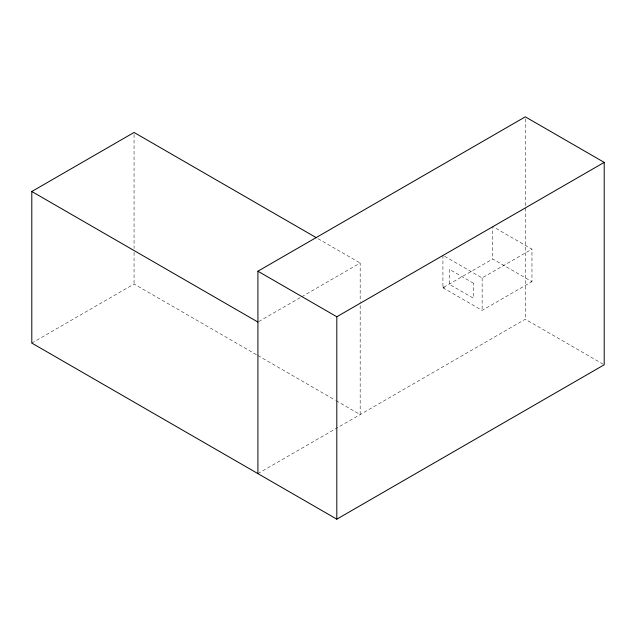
<?xml version="1.0" encoding="UTF-8"?>
<svg xmlns="http://www.w3.org/2000/svg" width="636" height="636" viewBox="0 0 636 636"><rect width="100%" height="100%" fill="white"/><g stroke="black" fill="none" stroke-linecap="round" stroke-linejoin="round"><path stroke-width="0.48" stroke-dasharray="3.18 2.39" d="M31.8 343.074L134.061 284.03L257.008 355.015M258.773 321.554L300.884 297.243M301.742 296.75L360.175 263.01L360.175 301.647M442.918 255.29L442.918 287.758L492.741 258.995L531.958 281.637L531.958 249.169L492.741 226.527L492.741 258.995M444.62 256.268L482.136 277.932L531.958 249.169M442.918 287.758L482.136 310.4L531.958 281.637M257.914 473.613L525.304 319.24L603.341 364.293M318.048 238.691L360.175 263.01M257.866 355.508L335.244 400.179M336.102 400.68L360.175 414.577L360.175 302.641M525.304 118.821L525.304 207.121M525.304 208.115L525.304 319.24M482.136 277.932L482.136 310.4M134.061 134.45L134.061 248.366M134.061 252.333L134.061 284.03M473.391 283.179L449.35 269.314L449.35 284.324L473.391 298.189L473.391 283.179M444.445 287.528L443.244 286.836L443.244 287.583L444.445 288.283L444.445 287.528"/><path stroke-width="0.95" d="M257.914 473.613L257.914 271.214L525.304 116.833L604.2 162.387L604.2 364.786L336.81 519.167L31.8 343.074L31.8 191.508L134.061 132.463L316.33 237.697M257.914 271.214L336.81 316.76L604.2 162.387M31.8 191.508L257.914 322.055M336.81 316.76L336.81 519.167"/></g></svg>
